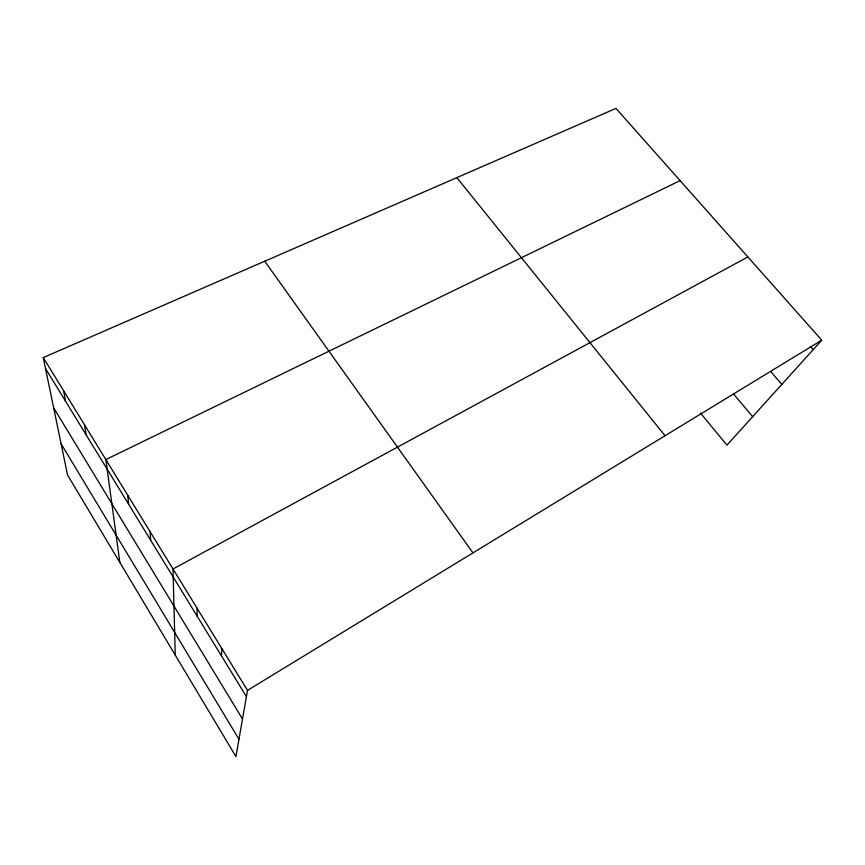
<?xml version="1.0" encoding="UTF-8"?>
<svg xmlns="http://www.w3.org/2000/svg" width="865" height="865" viewBox="0 0 865 865"><rect width="100%" height="100%" fill="white"/><g stroke="black" fill="none" stroke-linecap="round" stroke-linejoin="round"><path stroke-width="1.3" d="M197.004 615.923L197.209 608.409M221.397 655.767L222.035 648.869M43.25 357.591L247.509 690.378L235.929 756.605L67.567 475.026L43.25 357.591L615.966 108.395L821.75 340.161L726.946 445.151L700.423 413.005M247.509 690.378L821.75 340.161M747.857 256.937L173 568.975L175.26 655.151M680.106 180.634L105.844 459.564L119.846 562.477M810.505 346.681L813.154 349.676M770.661 371.409L781.819 384.374M733.369 393.759L752.658 416.681M456.839 177.628L665.044 435.733M264.722 261.219L472.96 552.876M45.51 368.49L246.417 696.639M53.641 407.793L242.503 719.01M61.091 443.788L238.967 739.24M63.632 390.796L65.589 401.295M84.489 424.78L86.132 434.846M127.696 495.158L128.658 504.295M150.078 531.629L150.672 540.247"/></g></svg>
